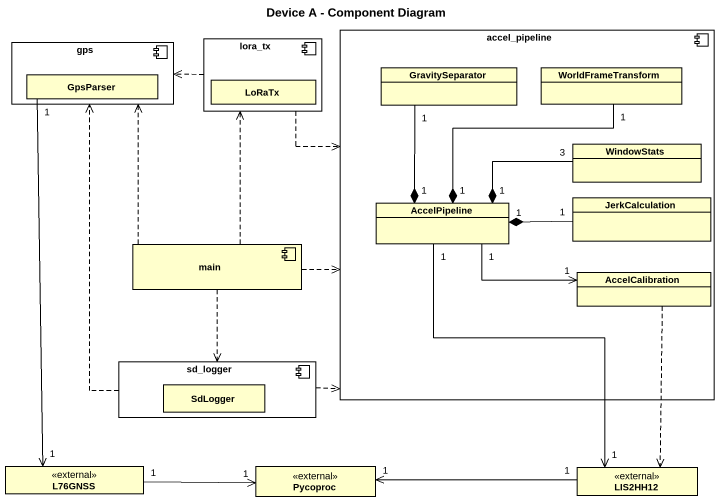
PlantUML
@startuml
title Device A - Component Diagram
allowmixing
hide circle
hide empty members
component gps {
  class GpsParser
}
component lora_tx {
  class LoRaTx
}
component accel_pipeline {
  class GravitySeparator
  class WorldFrameTransform
  class WindowStats
  class AccelPipeline
  class JerkCalculation
  class AccelCalibration
}
component main
component sd_logger {
  class SdLogger
}
class L76GNSS <<external>>
class Pycoproc <<external>>
class LIS2HH12 <<external>>
lora_tx .left.> gps
lora_tx .right.> accel_pipeline
GpsParser "1" --> "1" L76GNSS
GravitySeparator "1" --* "1" AccelPipeline
WorldFrameTransform "1" --* "1" AccelPipeline
WindowStats "3" -left-* "1" AccelPipeline
AccelPipeline "1" -right-> "1" AccelCalibration
AccelPipeline "1" --> "1" LIS2HH12
JerkCalculation "1" -left-* "1" AccelPipeline
main .up.> gps
main .up.> lora_tx
main .right.> accel_pipeline
main ..> sd_logger
AccelCalibration ..> LIS2HH12
sd_logger .up.> gps
sd_logger .right.> accel_pipeline
L76GNSS "1" -right-> "1" Pycoproc
LIS2HH12 "1" -left-> "1" Pycoproc
@enduml
